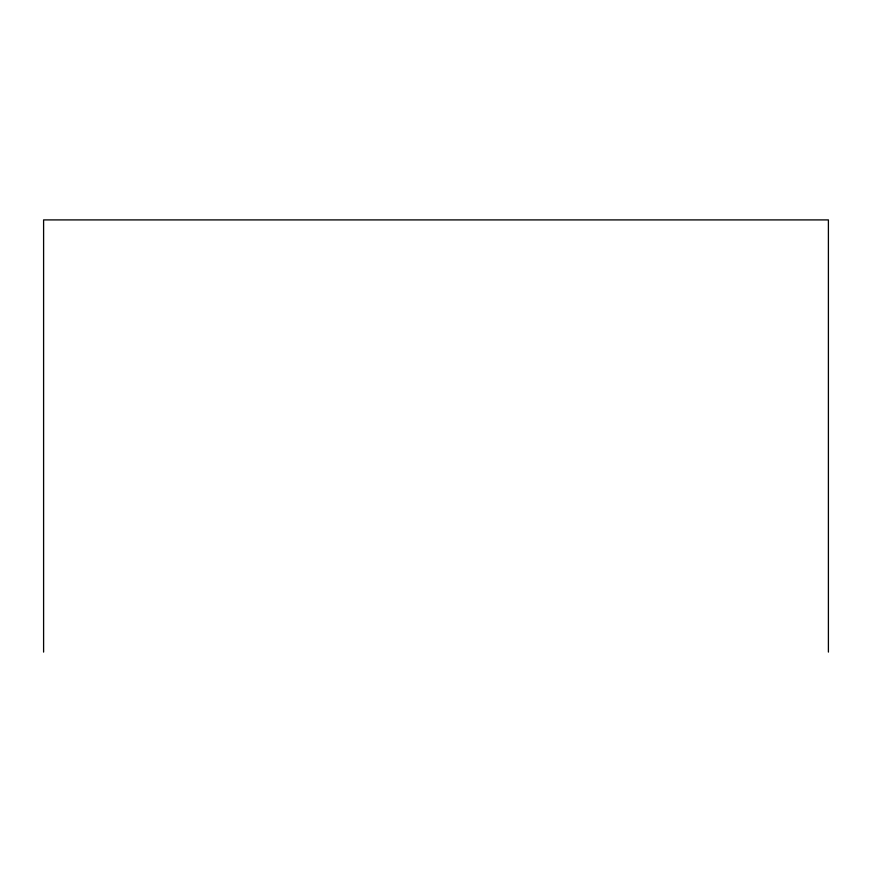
<?xml version="1.0" encoding="UTF-8"?>
<svg xmlns="http://www.w3.org/2000/svg" width="872" height="872" viewBox="0 0 872 872"><rect width="100%" height="100%" fill="white"/><g stroke="black" fill="none" stroke-linecap="round" stroke-linejoin="round"><path stroke-width="1.31" d="M828.4 652.093L828.4 219.908L43.6 219.908L43.6 652.093"/></g></svg>
